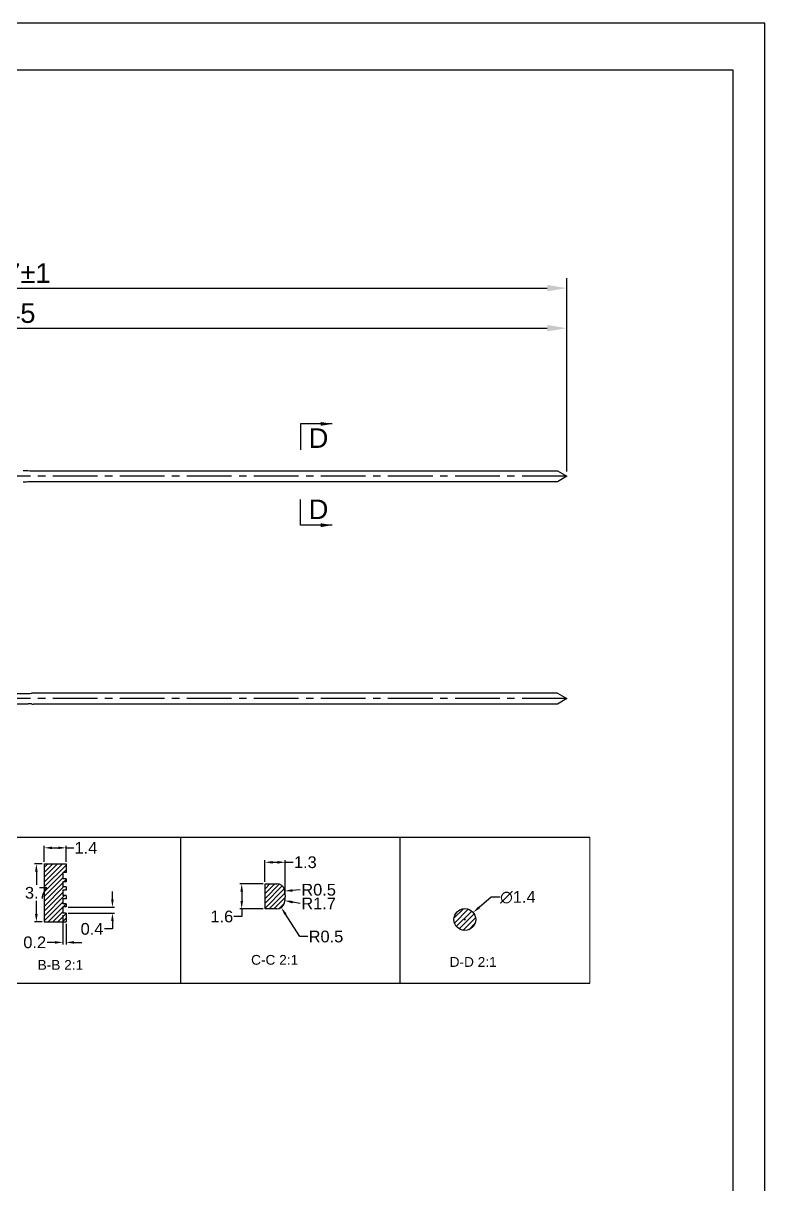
# Model space of a CAD drawing. Header units: millimetres. Extents: x 1448 to 2566, y 1057 to 1416.
# Drawn here: x 2471.3 to 2566.1, y 1267.1 to 1415.6 of the extents above; entities that cross this region are included whole.
import ezdxf

# ---------------------------------------------------------------- set-up
doc = ezdxf.new("R2010")
doc.units = ezdxf.units.MM
doc.linetypes.add('CENTER2', pattern=[28.575, 19.05, -3.175, 3.175, -3.175])
doc.layers.add('Center Line', color=2, linetype='CENTER2')
doc.layers.add('Dimension', color=3, linetype='Continuous')
doc.layers.add('标注', color=4, linetype='Continuous', lineweight=5)
doc.styles.get("Standard").update_dxf_attribs({"font": 'arial.ttf'})
doc.styles.add('样式 1', font='romant.shx')
doc.dimstyles.new('ISO-25$0', dxfattribs={"dimtxt": 2.5, "dimasz": 2.5, "dimexe": 0.5, "dimexo": 1, "dimgap": 1, "dimtad": 0, "dimtih": 1, "dimtoh": 1, "dimdec": 1, "dimzin": 10, "dimdsep": 46, "dimlunit": 6, "dimtxsty": '样式 1', "dimcen": 0, "dimclrd": 256, "dimclre": 256, "dimclrt": 7, "dimazin": 0, "dimtfac": 1, "dimtdec": 1, "dimtofl": 0, "dimtmove": 0, "dimatfit": 0, "dimfxl": 1, "dimtolj": 1, "dimtzin": 10, "dimarcsym": 0})
doc.dimstyles.get("Standard").update_dxf_attribs({"dimtxt": 0.18, "dimasz": 0.18, "dimexe": 0.18, "dimexo": 0.0625, "dimgap": 0.09, "dimtad": 0, "dimtih": 1, "dimtoh": 1, "dimdec": 4, "dimzin": 0, "dimdsep": 46, "dimtxsty": 'Standard', "dimcen": 0.09, "dimadec": 0, "dimazin": 0, "dimtfac": 1, "dimtdec": 4, "dimtofl": 0, "dimtmove": 0, "dimatfit": 3, "dimfxl": 1, "dimtolj": 1, "dimtzin": 0, "dimarcsym": 0})
doc.dimstyles.new('Standard$0', dxfattribs={"dimtxt": 2.3, "dimasz": 2, "dimexe": 1, "dimexo": 1, "dimgap": 1, "dimtad": 0, "dimtih": 1, "dimtoh": 1, "dimdec": 1, "dimzin": 0, "dimdsep": 46, "dimtxsty": 'Standard', "dimcen": 0, "dimclrd": 4, "dimclre": 4, "dimclrt": 4, "dimadec": 1, "dimazin": 0, "dimtfac": 1, "dimtdec": 1, "dimtofl": 0, "dimtmove": 0, "dimatfit": 0, "dimfxl": 1, "dimtolj": 1, "dimtzin": 0, "dimarcsym": 0})
doc.dimstyles.new('STANDARD$4', dxfattribs={"dimtxt": 2, "dimasz": 1.5, "dimexe": 0.5, "dimexo": 0.5, "dimgap": 0.5, "dimtad": 1, "dimtoh": 1, "dimdsep": 46, "dimtxsty": 'Standard', "dimcen": 0, "dimadec": 0, "dimazin": 0, "dimtfac": 1, "dimtofl": 0, "dimtmove": 0, "dimatfit": 3, "dimfxl": 1, "dimtolj": 1, "dimtzin": 0, "dimarcsym": 0})
doc.dimstyles.new('副本 ISO-25', dxfattribs={"dimtxt": 1.5, "dimasz": 1.5, "dimexe": 0.4, "dimexo": 0, "dimgap": 0.4, "dimtad": 1, "dimdsep": 46, "dimtxsty": 'Standard', "dimcen": 2, "dimadec": 0, "dimazin": 0, "dimtfac": 1, "dimtmove": 0, "dimatfit": 3, "dimfxl": 1, "dimarcsym": 0})
pattern_1 = [(45, (-8272.3173, 454.62892), (-0.309359217, 0.309359217), [])]

# ---------------------------------------------------------------- blocks, each defined once
blk = doc.blocks.new('*D151')
at = {"layer": 'Defpoints', "color": 0, "transparency": 16777216}
for p in [(2540.8, 1376.57), (2395.8, 1359.49), (2540.8, 1357.64)]:
    blk.add_point(p, dxfattribs=at)
at = {"layer": 'Dimension', "color": 0, "lineweight": -2, "transparency": 16777216}
for p, q in [((2395.8, 1360.11), (2395.8, 1377.82)), ((2540.8, 1358.26), (2540.8, 1377.82)), ((2398.3, 1376.57), (2538.3, 1376.57))]:
    blk.add_line(p, q, dxfattribs=at)
at = {"layer": 'Dimension', "color": 0, "transparency": 16777216}
for points in [[(2398.3, 1376.99), (2398.3, 1376.16), (2395.8, 1376.57)], [(2538.3, 1376.99), (2538.3, 1376.16), (2540.8, 1376.57)]]:
    blk.add_solid(points, dxfattribs=at)
at = {"layer": 'Dimension', "color": 0, "transparency": 16777216, "insert": (2469.95, 1378.48), "char_height": 2.5, "attachment_point": 5}
blk.add_mtext('145', dxfattribs=at)
blk = doc.blocks.new('*D155')
at = {"layer": 'Defpoints', "color": 0, "transparency": 16777216}
for p in [(2540.8, 1381.7), (2383.8, 1359.49), (2540.8, 1357.64)]:
    blk.add_point(p, dxfattribs=at)
at = {"layer": 'Dimension', "color": 0, "lineweight": -2, "transparency": 16777216}
for p, q in [((2383.8, 1360.11), (2383.8, 1382.95)), ((2540.8, 1358.26), (2540.8, 1382.95)), ((2386.3, 1381.7), (2538.3, 1381.7))]:
    blk.add_line(p, q, dxfattribs=at)
at = {"layer": 'Dimension', "color": 0, "transparency": 16777216}
for points in [[(2386.3, 1382.11), (2386.3, 1381.28), (2383.8, 1381.7)], [(2538.3, 1382.11), (2538.3, 1381.28), (2540.8, 1381.7)]]:
    blk.add_solid(points, dxfattribs=at)
at = {"layer": 'Dimension', "color": 0, "transparency": 16777216, "insert": (2469.95, 1383.6), "char_height": 2.5, "attachment_point": 5}
blk.add_mtext('157±1', dxfattribs=at)
blk = doc.blocks.new('*D185')
at = {"layer": 'Defpoints', "color": 0, "transparency": 16777216}
for p in [(2476.77, 1310.14), (2473.97, 1308.08), (2476.77, 1308.08)]:
    blk.add_point(p, dxfattribs=at)
at = {"layer": 'Dimension', "color": 3, "lineweight": -2, "transparency": 16777216}
for p, q in [((2473.97, 1308.33), (2473.97, 1310.39)), ((2474.97, 1310.14), (2475.77, 1310.14)), ((2476.77, 1308.33), (2476.77, 1310.39)), ((2476.77, 1310.14), (2477.77, 1310.14))]:
    blk.add_line(p, q, dxfattribs=at)
at = {"layer": 'Dimension', "color": 3, "transparency": 16777216}
for points in [[(2474.97, 1310.3), (2474.97, 1309.97), (2473.97, 1310.14)], [(2475.77, 1310.3), (2475.77, 1309.97), (2476.77, 1310.14)]]:
    blk.add_solid(points, dxfattribs=at)
at = {"layer": 'Dimension', "transparency": 16777216, "insert": (2479.31, 1310.14), "char_height": 1.5, "attachment_point": 5}
blk.add_mtext('\\A1;1.4', dxfattribs=at)
blk = doc.blocks.new('*D186')
at = {"layer": 'Defpoints', "color": 0, "transparency": 16777216}
for p in [(2476.37, 1301.77), (2476.77, 1300.68), (2476.37, 1298.05)]:
    blk.add_point(p, dxfattribs=at)
at = {"layer": 'Dimension', "color": 3, "lineweight": -2, "transparency": 16777216}
for p, q in [((2476.37, 1301.52), (2476.37, 1297.8)), ((2476.77, 1300.43), (2476.77, 1297.8)), ((2475.37, 1298.05), (2474.37, 1298.05)), ((2477.77, 1298.05), (2478.77, 1298.05))]:
    blk.add_line(p, q, dxfattribs=at)
at = {"layer": 'Dimension', "color": 3, "transparency": 16777216}
for points in [[(2475.37, 1298.21), (2475.37, 1297.88), (2476.37, 1298.05)], [(2477.77, 1298.21), (2477.77, 1297.88), (2476.77, 1298.05)]]:
    blk.add_solid(points, dxfattribs=at)
at = {"layer": 'Dimension', "transparency": 16777216, "insert": (2472.76, 1298.05), "char_height": 1.5, "attachment_point": 5}
blk.add_mtext('\\A1;0.2', dxfattribs=at)
blk = doc.blocks.new('*D187')
at = {"layer": 'Defpoints', "color": 0, "transparency": 16777216}
for p in [(2476.77, 1302.57), (2476.77, 1301.77), (2482.7, 1301.77)]:
    blk.add_point(p, dxfattribs=at)
at = {"layer": 'Dimension', "color": 3, "lineweight": -2, "transparency": 16777216}
for p, q in [((2482.7, 1303.57), (2482.7, 1304.57)), ((2477.02, 1302.57), (2482.95, 1302.57)), ((2477.02, 1301.77), (2482.95, 1301.77)), ((2482.7, 1299.77), (2481.7, 1299.77)), ((2482.7, 1300.77), (2482.7, 1299.77))]:
    blk.add_line(p, q, dxfattribs=at)
at = {"layer": 'Dimension', "color": 3, "transparency": 16777216}
for points in [[(2482.53, 1303.57), (2482.87, 1303.57), (2482.7, 1302.57)], [(2482.53, 1300.77), (2482.87, 1300.77), (2482.7, 1301.77)]]:
    blk.add_solid(points, dxfattribs=at)
at = {"layer": 'Dimension', "transparency": 16777216, "insert": (2480.09, 1299.77), "char_height": 1.5, "attachment_point": 5}
blk.add_mtext('\\A1;0.4', dxfattribs=at)
blk = doc.blocks.new('*D188')
at = {"layer": 'Defpoints', "color": 0, "transparency": 16777216}
for p in [(2473.97, 1308.08), (2472.97, 1300.68), (2473.97, 1300.68)]:
    blk.add_point(p, dxfattribs=at)
at = {"layer": 'Dimension', "color": 3, "lineweight": -2, "transparency": 16777216}
for p, q in [((2473.72, 1308.08), (2472.72, 1308.08)), ((2472.97, 1307.08), (2472.97, 1305.4)), ((2472.97, 1301.68), (2472.97, 1303.37)), ((2473.72, 1300.68), (2472.72, 1300.68))]:
    blk.add_line(p, q, dxfattribs=at)
at = {"layer": 'Dimension', "color": 3, "transparency": 16777216}
for points in [[(2472.8, 1307.08), (2473.14, 1307.08), (2472.97, 1308.08)], [(2472.8, 1301.68), (2473.14, 1301.68), (2472.97, 1300.68)]]:
    blk.add_solid(points, dxfattribs=at)
at = {"layer": 'Dimension', "transparency": 16777216, "insert": (2472.97, 1304.38), "char_height": 1.5, "attachment_point": 5}
blk.add_mtext('\\A1;3.7', dxfattribs=at)
blk = doc.blocks.new('*D189')
at = {"layer": 'Defpoints', "color": 0, "transparency": 16777216}
for p in [(2504.81, 1308.29), (2502.21, 1305.55), (2504.81, 1303.95)]:
    blk.add_point(p, dxfattribs=at)
at = {"layer": 'Dimension', "color": 3, "lineweight": -2, "transparency": 16777216}
for p, q in [((2502.21, 1305.8), (2502.21, 1308.54)), ((2503.21, 1308.29), (2503.81, 1308.29)), ((2504.81, 1304.2), (2504.81, 1308.54)), ((2504.81, 1308.29), (2505.83, 1308.29))]:
    blk.add_line(p, q, dxfattribs=at)
at = {"layer": 'Dimension', "color": 3, "transparency": 16777216}
for points in [[(2503.21, 1308.46), (2503.21, 1308.12), (2502.21, 1308.29)], [(2503.81, 1308.46), (2503.81, 1308.12), (2504.81, 1308.29)]]:
    blk.add_solid(points, dxfattribs=at)
at = {"layer": 'Dimension', "transparency": 16777216, "insert": (2507.37, 1308.29), "char_height": 1.5, "attachment_point": 5}
blk.add_mtext('\\A1;1.3', dxfattribs=at)
blk = doc.blocks.new('*D190')
at = {"layer": 'Defpoints', "color": 0, "transparency": 16777216}
for p in [(2502.21, 1305.55), (2499.23, 1302.35), (2502.21, 1302.35)]:
    blk.add_point(p, dxfattribs=at)
at = {"layer": 'Dimension', "color": 3, "lineweight": -2, "transparency": 16777216}
for p, q in [((2501.96, 1305.55), (2498.98, 1305.55)), ((2499.23, 1304.55), (2499.23, 1303.35)), ((2501.96, 1302.35), (2498.98, 1302.35)), ((2499.23, 1302.35), (2499.23, 1301.35)), ((2499.23, 1301.35), (2498.23, 1301.35))]:
    blk.add_line(p, q, dxfattribs=at)
at = {"layer": 'Dimension', "color": 3, "transparency": 16777216}
for points in [[(2499.07, 1304.55), (2499.4, 1304.55), (2499.23, 1305.55)], [(2499.07, 1303.35), (2499.4, 1303.35), (2499.23, 1302.35)]]:
    blk.add_solid(points, dxfattribs=at)
at = {"layer": 'Dimension', "transparency": 16777216, "insert": (2496.69, 1301.35), "char_height": 1.5, "attachment_point": 5}
blk.add_mtext('\\A1;1.6', dxfattribs=at)
blk = doc.blocks.new('*D146')
at = {"layer": 'Defpoints', "color": 0, "transparency": 16777216}
for p in [(2503.74, 1304.55), (2504.73, 1304.62)]:
    blk.add_point(p, dxfattribs=at)
at = {"layer": 'Dimension', "color": 3, "lineweight": -2, "transparency": 16777216}
blk.add_line((2506.73, 1304.77), (2505.73, 1304.69), dxfattribs=at)
blk.add_arc((2503.74, 1304.55), 1, 349.8351, 14.4775, dxfattribs=at)
at = {"layer": 'Dimension', "color": 3, "transparency": 16777216}
blk.add_solid([(2505.72, 1304.86), (2505.74, 1304.53), (2504.73, 1304.62)], dxfattribs=at)
at = {"layer": 'Dimension', "transparency": 16777216, "insert": (2509.07, 1304.77), "char_height": 1.5, "attachment_point": 5}
blk.add_mtext('\\A1;R0.5', dxfattribs=at)
blk = doc.blocks.new('*D147')
at = {"layer": 'Defpoints', "color": 0, "transparency": 16777216}
for p in [(2503.74, 1303.35), (2504.28, 1302.51)]:
    blk.add_point(p, dxfattribs=at)
at = {"layer": 'Dimension', "color": 3, "lineweight": -2, "transparency": 16777216}
for p, q in [((2506.67, 1298.79), (2504.82, 1301.67)), ((2507.67, 1298.79), (2506.67, 1298.79))]:
    blk.add_line(p, q, dxfattribs=at)
at = {"layer": 'Dimension', "color": 3, "transparency": 16777216}
blk.add_solid([(2504.96, 1301.76), (2504.68, 1301.58), (2504.28, 1302.51)], dxfattribs=at)
at = {"layer": 'Dimension', "transparency": 16777216, "insert": (2510.01, 1298.79), "char_height": 1.5, "attachment_point": 5}
blk.add_mtext('\\A1;R0.5', dxfattribs=at)
blk = doc.blocks.new('*D191')
at = {"layer": 'Defpoints', "color": 0, "transparency": 16777216}
for p in [(2528.83, 1301.87), (2526.7, 1300.06)]:
    blk.add_point(p, dxfattribs=at)
at = {"layer": 'Dimension', "color": 0, "lineweight": -2, "transparency": 16777216}
for p, q in [((2531.12, 1303.81), (2529.6, 1302.52)), ((2532.28, 1303.81), (2531.12, 1303.81)), ((2527.67, 1300.97), (2527.85, 1300.97)), ((2527.76, 1300.88), (2527.76, 1301.06))]:
    blk.add_line(p, q, dxfattribs=at)
at = {"layer": 'Dimension', "color": 0, "transparency": 16777216}
blk.add_solid([(2529.49, 1302.65), (2529.7, 1302.39), (2528.83, 1301.87)], dxfattribs=at)
at = {"layer": 'Dimension', "color": 0, "transparency": 16777216, "insert": (2534.55, 1303.81), "char_height": 1.5, "attachment_point": 5}
blk.add_mtext('\\A1;∅1.4', dxfattribs=at)
blk = doc.blocks.new('*D193')
at = {"layer": 'Defpoints', "color": 0, "transparency": 16777216}
for p in [(2501.41, 1303.95), (2504.76, 1303.37)]:
    blk.add_point(p, dxfattribs=at)
at = {"layer": 'Dimension', "color": 3, "lineweight": -2, "transparency": 16777216}
blk.add_line((2506.73, 1303.03), (2505.75, 1303.2), dxfattribs=at)
at = {"layer": 'Dimension', "color": 3, "transparency": 16777216}
blk.add_solid([(2505.78, 1303.36), (2505.72, 1303.03), (2504.76, 1303.37)], dxfattribs=at)
at = {"layer": 'Dimension', "transparency": 16777216, "insert": (2509.07, 1303.03), "char_height": 1.5, "attachment_point": 5}
blk.add_mtext('\\A1;R1.7', dxfattribs=at)

msp = doc.modelspace()

# ---------------------------------------------------------------- hatches: boundary and pattern name
h = msp.add_hatch()
h.set_pattern_fill('ANSI31', color=6, scale=3.5)
h.set_pattern_definition(pattern_1)
h.paths.add_polyline_path([(2476.36925, 1305.79203), (2476.76925, 1305.79203), (2476.76925, 1306.19203), (2476.36925, 1306.19203), (2476.36925, 1306.99203), (2476.76925, 1306.99203), (2476.76925, 1307.98947, 0.109432137), (2476.34694, 1308.08302), (2473.96925, 1308.08302), (2473.96925, 1300.68302), (2476.34694, 1300.68302, 0.109432137), (2476.76925, 1300.77657), (2476.76925, 1301.77401), (2476.36925, 1301.77401), (2476.36925, 1302.57401), (2476.76925, 1302.57401), (2476.76925, 1302.99203), (2476.36925, 1302.99203), (2476.36925, 1303.62788), (2476.76925, 1303.62788), (2476.76925, 1304.02788), (2476.36925, 1304.02788), (2476.36925, 1304.73816), (2476.76925, 1304.73816), (2476.76925, 1305.13816), (2476.36925, 1305.13816)])
h = msp.add_hatch()
h.set_pattern_fill('ANSI31', color=6, scale=3.5)
h.set_pattern_definition(pattern_1)
h.paths.add_polyline_path([(2503.73664, 1305.5477), (2502.21285, 1305.5477), (2502.21285, 1302.3477), (2503.73664, 1302.3477, 0.341998713), (2504.70489, 1303.0977, 0.127016654), (2504.70489, 1304.7977, 0.341998713)])
h = msp.add_hatch()
h.set_pattern_fill('ANSI31', color=6, scale=0.15)
h.set_pattern_definition([(45, (-518.3477, 1811.9146), (-0.336759605, 0.336759605), [])])
h.paths.add_polyline_path([(2529.16465, 1300.96732, 1), (2526.36465, 1300.96732, 1)])

# ---------------------------------------------------------------- linework, layer by layer
for p, q in [((2562.08988, 1409.56132), (2152.83439, 1409.56132)), ((2562.08988, 1122.82038), (2562.08988, 1409.56132)), ((2472.91825, 1358.33757), (2539.60133, 1358.33757)), ((2539.60133, 1358.33757), (2540.80133, 1357.63757)), ((2540.80133, 1357.63757), (2539.60133, 1356.93757)), ((2539.60133, 1356.93757), (2472.91825, 1356.93757)), ((2400.6602, 1329.91195), (2471.90719, 1329.86281)), ((2539.60133, 1329.9153), (2472.60653, 1329.9153)), ((2539.60133, 1329.9153), (2540.80133, 1329.2153)), ((2540.80133, 1329.2153), (2539.60133, 1328.5153)), ((2398.20133, 1328.51696), (2471.90719, 1328.56779)), ((2539.60133, 1328.5153), (2472.60653, 1328.5153)), ((2384.94545, 1311.52168), (2543.76588, 1311.52168)), ((2491.4026, 1311.52168), (2491.4026, 1292.82943)), ((2519.46019, 1311.52168), (2519.46019, 1292.82943)), ((2473.96925, 1308.08302), (2473.96925, 1300.68302)), ((2473.96925, 1308.08302), (2476.76925, 1308.08302)), ((2476.36925, 1306.99203), (2476.36925, 1306.19203)), ((2476.76925, 1306.99203), (2476.36925, 1306.99203)), ((2476.76925, 1308.08302), (2476.76925, 1306.99203)), ((2476.76925, 1306.19203), (2476.36925, 1306.19203)), ((2476.36925, 1305.79203), (2476.36925, 1305.13816)), ((2476.76925, 1305.79203), (2476.36925, 1305.79203)), ((2476.76925, 1306.19203), (2476.76925, 1305.79203)), ((2502.21285, 1305.5477), (2503.73664, 1305.5477)), ((2502.21285, 1302.3477), (2502.21285, 1305.5477)), ((2476.76925, 1305.13816), (2476.36925, 1305.13816)), ((2476.36925, 1304.73816), (2476.36925, 1304.02788)), ((2476.76925, 1304.73816), (2476.36925, 1304.73816)), ((2476.76925, 1304.02788), (2476.36925, 1304.02788)), ((2476.76925, 1305.13816), (2476.76925, 1304.73816)), ((2476.76925, 1304.02788), (2476.76925, 1303.62788)), ((2476.36925, 1303.62788), (2476.36925, 1302.99203)), ((2476.76925, 1303.62788), (2476.36925, 1303.62788)), ((2476.76925, 1302.99203), (2476.36925, 1302.99203)), ((2476.36925, 1302.57401), (2476.36925, 1301.77401)), ((2476.76925, 1302.57401), (2476.36925, 1302.57401)), ((2476.76925, 1302.99203), (2476.76925, 1302.57401)), ((2503.73664, 1302.3477), (2502.21285, 1302.3477)), ((2476.76925, 1301.77401), (2476.36925, 1301.77401)), ((2476.76925, 1301.77401), (2476.76925, 1300.68302)), ((2473.96925, 1300.68302), (2476.76925, 1300.68302)), ((2384.94545, 1292.82943), (2543.76588, 1292.82943))]:
    msp.add_line(p, q)
msp.add_lwpolyline([(2566.12792, 1118.56132), (2566.12792, 1415.56132), (2146.12793, 1415.56132), (2146.12793, 1118.56132)], close=True)
msp.add_circle((2527.76465, 1300.96732), 1.4)
for centre, radius, start, end in [((2474.54503, 1409.44505), 51.14999, 266.3537318, 267.0064132), ((2472.91825, 1378.33757), 20, 267.0064132, 270), ((2474.54503, 1305.83008), 51.14999, 92.9935868, 93.6462682), ((2472.91825, 1336.93757), 20, 90, 92.9935868), ((2471.83204, 1333.52039), 3.65835, 271.1770872, 277.8175605), ((2472.60653, 1327.9153), 2, 90, 97.9576791), ((2471.83204, 1324.91021), 3.65835, 82.1824395, 88.8229128), ((2471.83204, 1324.91021), 3.65835, 82.1824395, 88.8229128), ((2472.60653, 1330.5153), 2, 262.0423209, 270), ((2472.60653, 1330.5153), 2, 262.0423209, 270), ((2503.73664, 1304.5477), 1, 14.4775122, 90), ((2501.41285, 1303.9477), 3.4, 345.5224878, 14.4775122), ((2503.73664, 1303.3477), 1, 270, 345.5224878)]:
    msp.add_arc(centre, radius, start, end)
at = {"layer": 'Center Line', "ltscale": 0.3}
for p, q in [((2540.80133, 1357.63757), (2411.64034, 1357.63757)), ((2540.80133, 1329.2153), (2395.80133, 1329.2153))]:
    msp.add_line(p, q, dxfattribs=at)
at = {"layer": '标注', "color": 0, "lineweight": 13, "ltscale": 5}
msp.add_line((2543.76588, 1311.52168), (2543.76588, 1292.82943), dxfattribs=at)

# ---------------------------------------------------------------- texts
at = {"attachment_point": 1}
for s, insert, char_height, width in [('D', (2507.79591, 1363.77254), 2.5, 1.4244815), ('D', (2507.79591, 1354.67107), 2.5, 1.4244815), ('C-C 2:1', (2500.43391, 1296.44212), 1.25, 6.2736983), ('B-B 2:1', (2473.13448, 1295.79446), 1.25, 6.2736983), ('D-D 2:1', (2525.82741, 1296.17228), 1.25, 6.2736983)]:
    msp.add_mtext(s, dxfattribs=dict(at, insert=insert, char_height=char_height, width=width))

# ---------------------------------------------------------------- dimensions: what is measured, and where the dimension line sits
at = {"layer": 'Dimension'}
for base, p1, p2, dimstyle, override, picture, middle in [((2540.80133, 1381.69613), (2383.80133, 1359.48757), (2540.80133, 1357.63757), 'ISO-25$0', {"dimexe": 1.25, "dimexo": 0.625, "dimgap": 0.625, "dimtad": 1, "dimdec": 0, "dimzin": 8, "dimlunit": 2, "dimpost": '<>', "dimtxsty": 'Standard', "dimcen": 2.5, "dimclrd": 0, "dimclre": 0, "dimclrt": 0, "dimadec": 0, "dimtol": 1, "dimtp": 1, "dimtm": 1, "dimtdec": 2, "dimtofl": 1, "dimatfit": 3, "dimtolj": 0, "dimtzin": 8}, '*D155', (2469.95165, 1381.69613)), ((2540.80133, 1376.57401), (2395.80133, 1359.48757), (2540.80133, 1357.63757), 'ISO-25$0', {"dimexe": 1.25, "dimexo": 0.625, "dimgap": 0.625, "dimtad": 1, "dimzin": 8, "dimlunit": 2, "dimpost": '<>', "dimtxsty": 'Standard', "dimcen": 2.5, "dimclrd": 0, "dimclre": 0, "dimclrt": 0, "dimadec": 0, "dimtdec": 2, "dimtofl": 1, "dimatfit": 3, "dimtolj": 0, "dimtzin": 8}, '*D151', (2469.95165, 1376.57401)), ((2504.81285, 1308.29108), (2502.21285, 1305.5477), (2504.81285, 1303.9477), 'Standard$0', {"dimtxt": 1.5, "dimasz": 1, "dimexe": 0.25, "dimexo": 0.25, "dimgap": 0.25, "dimlfac": 0.5, "dimclrd": 3, "dimclre": 3, "dimclrt": 256, "dimadec": 0, "dimtdec": 2, "dimatfit": 3}, '*D189', (2507.37134, 1308.29108))]:
    dim = msp.add_linear_dim(base=base, p1=p1, p2=p2, dimstyle=dimstyle, override=override, dxfattribs=at)
    dim.commit()
    dim.dimension.update_dxf_attribs({"geometry": picture, "text_midpoint": middle, "dimtype": 160})
for base, p1, p2, picture, middle in [((2476.76925, 1310.1366), (2473.96925, 1308.08302), (2476.76925, 1308.08302), '*D185', (2479.31103, 1310.1366)), ((2476.36925, 1298.0453), (2476.76925, 1300.68302), (2476.36925, 1301.77401), '*D186', (2472.76148, 1298.0453))]:
    dim = msp.add_linear_dim(base=base, p1=p1, p2=p2, dimstyle='Standard$0', override={"dimtxt": 1.5, "dimasz": 1, "dimexe": 0.25, "dimexo": 0.25, "dimgap": 0.25, "dimlfac": 0.5, "dimclrd": 3, "dimclre": 3, "dimclrt": 256, "dimadec": 0, "dimtdec": 2, "dimatfit": 3}, dxfattribs=at)
    dim.commit()
    dim.dimension.update_dxf_attribs({"geometry": picture, "text_midpoint": middle})
for base, p1, p2, picture, middle in [((2472.97105, 1300.68302), (2473.96925, 1308.08302), (2473.96925, 1300.68302), '*D188', (2472.97105, 1304.38302)), ((2499.23437, 1302.3477), (2502.21285, 1305.5477), (2502.21285, 1302.3477), '*D190', (2496.69003, 1301.3477)), ((2482.70032, 1301.77401), (2476.76925, 1302.57401), (2476.76925, 1301.77401), '*D187', (2480.08794, 1299.77401))]:
    dim = msp.add_linear_dim(base=base, p1=p1, p2=p2, angle=90, dimstyle='Standard$0', override={"dimtxt": 1.5, "dimasz": 1, "dimexe": 0.25, "dimexo": 0.25, "dimgap": 0.25, "dimlfac": 0.5, "dimclrd": 3, "dimclre": 3, "dimclrt": 256, "dimadec": 0, "dimtdec": 2, "dimatfit": 3}, dxfattribs=at)
    dim.commit()
    dim.dimension.update_dxf_attribs({"geometry": picture, "text_midpoint": middle})
for center, mpoint, picture, middle in [((2503.73664, 1304.5477), (2504.73401, 1304.62022), '*D146', (2509.06759, 1304.76527)), ((2501.41285, 1303.9477), (2504.76315, 1303.36847), '*D193', (2509.06713, 1303.02775))]:
    dim = msp.add_radius_dim(center=center, mpoint=mpoint, dimstyle='STANDARD$4', override={"dimtxt": 1.5, "dimasz": 1, "dimexe": 0.25, "dimexo": 0.25, "dimgap": 0.25, "dimtad": 0, "dimtih": 1, "dimdec": 1, "dimlfac": 0.5, "dimzin": 0, "dimclrd": 3, "dimclre": 3, "dimclrt": 256}, dxfattribs=at)
    dim.commit()
    dim.dimension.update_dxf_attribs({"geometry": picture, "text_midpoint": middle})
dim = msp.add_diameter_dim_2p(p1=(2526.69673, 1300.06203), p2=(2528.83257, 1301.87261), dimstyle='Standard', override={"dimtxt": 1.5, "dimasz": 1, "dimtad": 0, "dimtih": 1, "dimtoh": 1, "dimdec": 1, "dimlfac": 0.5, "dimadec": 0}, dxfattribs=at)
dim.commit()
dim.dimension.update_dxf_attribs({"geometry": '*D191', "text_midpoint": (2534.54835, 1303.81168), "dimtype": 163})
dim = msp.add_radius_dim(center=(2503.73664, 1303.3477), mpoint=(2504.27738, 1302.50651), dimstyle='STANDARD$4', override={"dimtxt": 1.5, "dimasz": 1, "dimexe": 0.25, "dimexo": 0.25, "dimgap": 0.25, "dimtad": 0, "dimtih": 1, "dimdec": 1, "dimlfac": 0.5, "dimzin": 0, "dimclrd": 3, "dimclre": 3, "dimclrt": 256}, dxfattribs=at)
dim.commit()
dim.dimension.update_dxf_attribs({"geometry": '*D147', "text_midpoint": (2510.00524, 1298.79008), "dimtype": 164})

# ---------------------------------------------------------------- leaders
for points in [[(2510.81938, 1364.33821), (2506.76449, 1364.33821), (2506.76447, 1361.03549)], [(2510.81938, 1351.38989), (2506.76449, 1351.38989), (2506.76447, 1354.69261)]]:
    msp.add_leader(points, dimstyle='副本 ISO-25')

doc.saveas('drawing.dxf')
